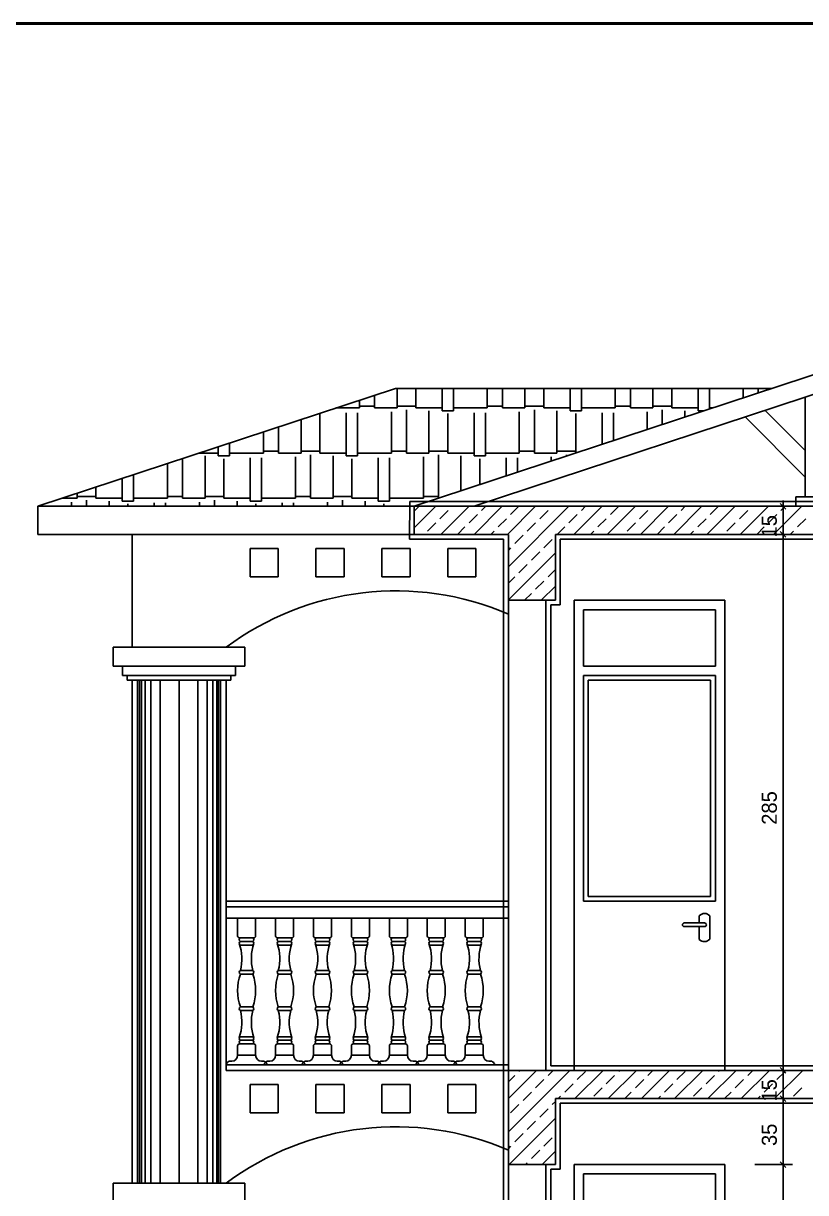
# Model space of a CAD drawing. Extents: x 182769.15 to 182771.38, y 101811.72 to 101812.21.
# Drawn here: x 182770.2989 to 182770.3821, y 101812.0893 to 101812.2136 of the extents above; entities that cross this region are included whole.
import ezdxf

# ---------------------------------------------------------------- set-up
doc = ezdxf.new("R2010")
doc.units = 0
doc.header["$MEASUREMENT"] = 0
doc.linetypes.add('DUZ', pattern=[500, 500])
doc.layers.get('0').update_dxf_attribs({"color": 1, "linetype": 'DUZ'})
for name, color, linetype in [('BALKON', 4, 'Continuous'), ('DENIZLIK', 25, 'Continuous'), ('DUVAR', 7, 'Continuous'), ('ESYA', 1, 'Continuous'), ('KOLON', 3, 'Continuous'), ('MERTEK', 35, 'Continuous'), ('OLCU', 3, 'Continuous'), ('SIVA', 1, 'Continuous'), ('TARAMA', 15, 'Continuous'), ('tefriş', 21, 'Continuous')]:
    doc.layers.add(name, color=color, linetype=linetype)
doc.layers.add('Standard', color=7, linetype='Continuous', lineweight=25)
doc.styles.add('İÇ ÖLÇÜ', font='stylu.ttf', dxfattribs={"height": 8})

msp = doc.modelspace()

# ---------------------------------------------------------------- linework, layer by layer
at = {"color": 0, "linetype": 'ByBlock'}
for p, q in [((182770.3793814156, 101812.1625767551), (182770.3799814155, 101812.1619767551)), ((182770.3799814155, 101812.1589767551), (182770.3793814156, 101812.1595767551)), ((182770.3799814155, 101812.1589767551), (182770.3793814156, 101812.1595767551)), ((182770.3793814156, 101812.1025767551), (182770.3799814155, 101812.1019767551)), ((182770.3793814156, 101812.1025767551), (182770.3799814155, 101812.1019767551)), ((182770.3799814155, 101812.0989767551), (182770.3793814156, 101812.0995767551)), ((182770.3799814155, 101812.0989767551), (182770.3793814156, 101812.0995767551)), ((182770.3793814156, 101812.0925530835), (182770.3799814155, 101812.0919530835)), ((182770.3799814155, 101812.0919530835), (182770.3793814156, 101812.0925530835))]:
    msp.add_line(p, q, dxfattribs=at)
at = {"layer": 'BALKON'}
for p, q in [((182770.3204782387, 101812.1202767551), (182770.3504782387, 101812.1202767551)), ((182770.3204782387, 101812.1196767551), (182770.3504782387, 101812.1196767551)), ((182770.3204782387, 101812.1184767551), (182770.3504782387, 101812.1184767551)), ((182770.3217007189, 101812.1184767551), (182770.3217007189, 101812.1165729722)), ((182770.3236159189, 101812.1165729722), (182770.3236159189, 101812.1184767551)), ((182770.3257327189, 101812.1184767551), (182770.3257327189, 101812.1165729722)), ((182770.3276479189, 101812.1165729722), (182770.3276479189, 101812.1184767551)), ((182770.3297647189, 101812.1184767551), (182770.3297647189, 101812.1165729722)), ((182770.3316799189, 101812.1165729722), (182770.3316799189, 101812.1184767551)), ((182770.3337967189, 101812.1184767551), (182770.3337967189, 101812.1165729722)), ((182770.3357119189, 101812.1165729722), (182770.3357119189, 101812.1184767551)), ((182770.3378287189, 101812.1184767551), (182770.3378287189, 101812.1165729722)), ((182770.3397439189, 101812.1165729722), (182770.3397439189, 101812.1184767551)), ((182770.3418607189, 101812.1184767551), (182770.3418607189, 101812.1165729722)), ((182770.3437759189, 101812.1165729722), (182770.3437759189, 101812.1184767551)), ((182770.3458927189, 101812.1184767551), (182770.3458927189, 101812.1165729722)), ((182770.3478079189, 101812.1165729722), (182770.3478079189, 101812.1184767551)), ((182770.3234160989, 101812.1163731322), (182770.3219005589, 101812.1163731322)), ((182770.3233229789, 101812.1159897922), (182770.3219936789, 101812.1159897922)), ((182770.3233229789, 101812.1156067522), (182770.3219936789, 101812.1156067522)), ((182770.3274480989, 101812.1163731322), (182770.3259325589, 101812.1163731322)), ((182770.3273549789, 101812.1159897922), (182770.3260256789, 101812.1159897922)), ((182770.3273549789, 101812.1156067522), (182770.3260256789, 101812.1156067522)), ((182770.3314800989, 101812.1163731322), (182770.3299645589, 101812.1163731322)), ((182770.3313869789, 101812.1159897922), (182770.3300576789, 101812.1159897922)), ((182770.3313869789, 101812.1156067522), (182770.3300576789, 101812.1156067522)), ((182770.3355120989, 101812.1163731322), (182770.3339965589, 101812.1163731322)), ((182770.3354189789, 101812.1159897922), (182770.3340896789, 101812.1159897922)), ((182770.3354189789, 101812.1156067522), (182770.3340896789, 101812.1156067522)), ((182770.3395440989, 101812.1163731322), (182770.3380285589, 101812.1163731322)), ((182770.3394509789, 101812.1159897922), (182770.3381216789, 101812.1159897922)), ((182770.3394509789, 101812.1156067522), (182770.3381216789, 101812.1156067522)), ((182770.3435760989, 101812.1163731322), (182770.3420605589, 101812.1163731322)), ((182770.3434829789, 101812.1159897922), (182770.3421536789, 101812.1159897922)), ((182770.3434829789, 101812.1156067522), (182770.3421536789, 101812.1156067522)), ((182770.3476080989, 101812.1163731322), (182770.3460925589, 101812.1163731322)), ((182770.3475149789, 101812.1159897922), (182770.3461856789, 101812.1159897922)), ((182770.3475149789, 101812.1156067522), (182770.3461856789, 101812.1156067522)), ((182770.3233229789, 101812.1129064322), (182770.3219936789, 101812.1129064322)), ((182770.3233229789, 101812.1125233922), (182770.3219936789, 101812.1125233922)), ((182770.3273549789, 101812.1129064322), (182770.3260256789, 101812.1129064322)), ((182770.3273549789, 101812.1125233922), (182770.3260256789, 101812.1125233922)), ((182770.3313869789, 101812.1129064322), (182770.3300576789, 101812.1129064322)), ((182770.3313869789, 101812.1125233922), (182770.3300576789, 101812.1125233922)), ((182770.3354189789, 101812.1129064322), (182770.3340896789, 101812.1129064322)), ((182770.3354189789, 101812.1125233922), (182770.3340896789, 101812.1125233922)), ((182770.3394509789, 101812.1129064322), (182770.3381216789, 101812.1129064322)), ((182770.3394509789, 101812.1125233922), (182770.3381216789, 101812.1125233922)), ((182770.3434829789, 101812.1129064322), (182770.3421536789, 101812.1129064322)), ((182770.3434829789, 101812.1125233922), (182770.3421536789, 101812.1125233922)), ((182770.3475149789, 101812.1129064322), (182770.3461856789, 101812.1129064322)), ((182770.3475149789, 101812.1125233922), (182770.3461856789, 101812.1125233922)), ((182770.3233229789, 101812.1090213922), (182770.3219936789, 101812.1090213922)), ((182770.3233229789, 101812.1086383522), (182770.3219936789, 101812.1086383522)), ((182770.3273549789, 101812.1090213922), (182770.3260256789, 101812.1090213922)), ((182770.3273549789, 101812.1086383522), (182770.3260256789, 101812.1086383522)), ((182770.3313869789, 101812.1090213922), (182770.3300576789, 101812.1090213922)), ((182770.3313869789, 101812.1086383522), (182770.3300576789, 101812.1086383522)), ((182770.3354189789, 101812.1090213922), (182770.3340896789, 101812.1090213922)), ((182770.3354189789, 101812.1086383522), (182770.3340896789, 101812.1086383522)), ((182770.3394509789, 101812.1090213922), (182770.3381216789, 101812.1090213922)), ((182770.3394509789, 101812.1086383522), (182770.3381216789, 101812.1086383522)), ((182770.3434829789, 101812.1090213922), (182770.3421536789, 101812.1090213922)), ((182770.3434829789, 101812.1086383522), (182770.3421536789, 101812.1086383522)), ((182770.3475149789, 101812.1090213922), (182770.3461856789, 101812.1090213922)), ((182770.3475149789, 101812.1086383522), (182770.3461856789, 101812.1086383522)), ((182770.3233229789, 101812.1058619522), (182770.3219936789, 101812.1058619522)), ((182770.3273549789, 101812.1058619522), (182770.3260256789, 101812.1058619522)), ((182770.3313869789, 101812.1058619522), (182770.3300576789, 101812.1058619522)), ((182770.3354189789, 101812.1058619522), (182770.3340896789, 101812.1058619522)), ((182770.3394509789, 101812.1058619522), (182770.3381216789, 101812.1058619522)), ((182770.3434829789, 101812.1058619522), (182770.3421536789, 101812.1058619522)), ((182770.3475149789, 101812.1058619522), (182770.3461856789, 101812.1058619522)), ((182770.3217007189, 101812.1038784122), (182770.3217007189, 101812.1048957322)), ((182770.3234160989, 101812.1050955722), (182770.3219005589, 101812.1050955722)), ((182770.3233229789, 101812.1054789122), (182770.3219936789, 101812.1054789122)), ((182770.3236159189, 101812.1048957322), (182770.3236159189, 101812.1038784122)), ((182770.3257327189, 101812.1038784122), (182770.3257327189, 101812.1048957322)), ((182770.3274480989, 101812.1050955722), (182770.3259325589, 101812.1050955722)), ((182770.3273549789, 101812.1054789122), (182770.3260256789, 101812.1054789122)), ((182770.3276479189, 101812.1048957322), (182770.3276479189, 101812.1038784122)), ((182770.3297647189, 101812.1038784122), (182770.3297647189, 101812.1048957322)), ((182770.3314800989, 101812.1050955722), (182770.3299645589, 101812.1050955722)), ((182770.3313869789, 101812.1054789122), (182770.3300576789, 101812.1054789122)), ((182770.3316799189, 101812.1048957322), (182770.3316799189, 101812.1038784122)), ((182770.3337967189, 101812.1038784122), (182770.3337967189, 101812.1048957322)), ((182770.3355120989, 101812.1050955722), (182770.3339965589, 101812.1050955722)), ((182770.3354189789, 101812.1054789122), (182770.3340896789, 101812.1054789122)), ((182770.3357119189, 101812.1048957322), (182770.3357119189, 101812.1038784122)), ((182770.3378287189, 101812.1038784122), (182770.3378287189, 101812.1048957322)), ((182770.3395440989, 101812.1050955722), (182770.3380285589, 101812.1050955722)), ((182770.3394509789, 101812.1054789122), (182770.3381216789, 101812.1054789122)), ((182770.3397439189, 101812.1048957322), (182770.3397439189, 101812.1038784122)), ((182770.3418607189, 101812.1038784122), (182770.3418607189, 101812.1048957322)), ((182770.3435760989, 101812.1050955722), (182770.3420605589, 101812.1050955722)), ((182770.3434829789, 101812.1054789122), (182770.3421536789, 101812.1054789122)), ((182770.3437759189, 101812.1048957322), (182770.3437759189, 101812.1038784122)), ((182770.3458927189, 101812.1038784122), (182770.3458927189, 101812.1048957322)), ((182770.3476080989, 101812.1050955722), (182770.3460925589, 101812.1050955722)), ((182770.3475149789, 101812.1054789122), (182770.3461856789, 101812.1054789122)), ((182770.3478079189, 101812.1048957322), (182770.3478079189, 101812.1038784122)), ((182770.3236159189, 101812.1038784122), (182770.3217007189, 101812.1038784122)), ((182770.3276479189, 101812.1038784122), (182770.3257327189, 101812.1038784122)), ((182770.3316799189, 101812.1038784122), (182770.3297647189, 101812.1038784122)), ((182770.3357119189, 101812.1038784122), (182770.3337967189, 101812.1038784122)), ((182770.3397439189, 101812.1038784122), (182770.3378287189, 101812.1038784122)), ((182770.3437759189, 101812.1038784122), (182770.3418607189, 101812.1038784122)), ((182770.3478079189, 101812.1038784122), (182770.3458927189, 101812.1038784122)), ((182770.3204782387, 101812.1028767551), (182770.3504782387, 101812.1028767551))]:
    msp.add_line(p, q, dxfattribs=at)
for centre, radius, start, end in [((182770.3219005589, 101812.1165729722), 0.00019982, 180, 270), ((182770.3221046389, 101812.1161816122), 0.00022134, 120.0894435224688, 239.9105564775312), ((182770.3221046389, 101812.1157982722), 0.00022134, 120.0894435224688, 239.9105564775312), ((182770.3171663789, 101812.1141594922), 0.00498728, 345.448350222127, 18.95177777920801), ((182770.3281502789, 101812.1141594922), 0.00498728, 161.048222220792, 194.551649777873), ((182770.3232119989, 101812.1161816122), 0.00022134, 300.0894435224688, 59.91055647753119), ((182770.3232119989, 101812.1157982722), 0.00022134, 300.0894435224688, 59.91055647753119), ((182770.3234160989, 101812.1165729722), 0.00019982, 270, 0), ((182770.3259325589, 101812.1165729722), 0.00019982, 180, 270), ((182770.3261366389, 101812.1161816122), 0.00022134, 120.0894435224688, 239.9105564775312), ((182770.3261366389, 101812.1157982722), 0.00022134, 120.0894435224688, 239.9105564775312), ((182770.3211983789, 101812.1141594922), 0.00498728, 345.448350222127, 18.95177777920801), ((182770.3321822789, 101812.1141594922), 0.00498728, 161.048222220792, 194.551649777873), ((182770.3272439989, 101812.1161816122), 0.00022134, 300.0894435224688, 59.91055647753119), ((182770.3272439989, 101812.1157982722), 0.00022134, 300.0894435224688, 59.91055647753119), ((182770.3274480989, 101812.1165729722), 0.00019982, 270, 0), ((182770.3299645589, 101812.1165729722), 0.00019982, 180, 270), ((182770.3301686389, 101812.1161816122), 0.00022134, 120.0894435224688, 239.9105564775312), ((182770.3301686389, 101812.1157982722), 0.00022134, 120.0894435224688, 239.9105564775312), ((182770.3252303789, 101812.1141594922), 0.00498728, 345.448350222127, 18.95177777920801), ((182770.3362142789, 101812.1141594922), 0.00498728, 161.048222220792, 194.551649777873), ((182770.3312759989, 101812.1161816122), 0.00022134, 300.0894435224688, 59.91055647753119), ((182770.3312759989, 101812.1157982722), 0.00022134, 300.0894435224688, 59.91055647753119), ((182770.3314800989, 101812.1165729722), 0.00019982, 270, 0), ((182770.3339965589, 101812.1165729722), 0.00019982, 180, 270), ((182770.3342006389, 101812.1161816122), 0.00022134, 120.0894435224688, 239.9105564775312), ((182770.3342006389, 101812.1157982722), 0.00022134, 120.0894435224688, 239.9105564775312), ((182770.3292623789, 101812.1141594922), 0.00498728, 345.448350222127, 18.95177777920801), ((182770.3402462789, 101812.1141594922), 0.00498728, 161.048222220792, 194.551649777873), ((182770.3353079989, 101812.1161816122), 0.00022134, 300.0894435224688, 59.91055647753119), ((182770.3353079989, 101812.1157982722), 0.00022134, 300.0894435224688, 59.91055647753119), ((182770.3355120989, 101812.1165729722), 0.00019982, 270, 0), ((182770.3380285589, 101812.1165729722), 0.00019982, 180, 270), ((182770.3382326389, 101812.1161816122), 0.00022134, 120.0894435224688, 239.9105564775312), ((182770.3382326389, 101812.1157982722), 0.00022134, 120.0894435224688, 239.9105564775312), ((182770.3332943789, 101812.1141594922), 0.00498728, 345.448350222127, 18.95177777920801), ((182770.3442782789, 101812.1141594922), 0.00498728, 161.048222220792, 194.551649777873), ((182770.3393399989, 101812.1161816122), 0.00022134, 300.0894435224688, 59.91055647753119), ((182770.3393399989, 101812.1157982722), 0.00022134, 300.0894435224688, 59.91055647753119), ((182770.3395440989, 101812.1165729722), 0.00019982, 270, 0), ((182770.3420605589, 101812.1165729722), 0.00019982, 180, 270), ((182770.3422646389, 101812.1161816122), 0.00022134, 120.0894435224688, 239.9105564775312), ((182770.3422646389, 101812.1157982722), 0.00022134, 120.0894435224688, 239.9105564775312), ((182770.3373263789, 101812.1141594922), 0.00498728, 345.448350222127, 18.95177777920801), ((182770.3483102789, 101812.1141594922), 0.00498728, 161.048222220792, 194.551649777873), ((182770.3433719989, 101812.1161816122), 0.00022134, 300.0894435224688, 59.91055647753119), ((182770.3433719989, 101812.1157982722), 0.00022134, 300.0894435224688, 59.91055647753119), ((182770.3435760989, 101812.1165729722), 0.00019982, 270, 0), ((182770.3460925589, 101812.1165729722), 0.00019982, 180, 270), ((182770.3462966389, 101812.1161816122), 0.00022134, 120.0894435224688, 239.9105564775312), ((182770.3462966389, 101812.1157982722), 0.00022134, 120.0894435224688, 239.9105564775312), ((182770.3413583789, 101812.1141594922), 0.00498728, 345.448350222127, 18.95177777920801), ((182770.3523422789, 101812.1141594922), 0.00498728, 161.048222220792, 194.551649777873), ((182770.3474039989, 101812.1161816122), 0.00022134, 300.0894435224688, 59.91055647753119), ((182770.3474039989, 101812.1157982722), 0.00022134, 300.0894435224688, 59.91055647753119), ((182770.3476080989, 101812.1165729722), 0.00019982, 270, 0), ((182770.3270940589, 101812.1107723922), 0.005392600000000001, 161.0523565603966, 198.9476434396034), ((182770.3221046389, 101812.1127149122), 0.00022134, 120.0894435224688, 239.9105564775312), ((182770.3232119989, 101812.1127149122), 0.00022134, 300.0894435224688, 59.91055647753119), ((182770.3182225789, 101812.1107723922), 0.005392600000000001, 341.0523565603967, 18.94764343960335), ((182770.3311260589, 101812.1107723922), 0.005392600000000001, 161.0523565603966, 198.9476434396034), ((182770.3261366389, 101812.1127149122), 0.00022134, 120.0894435224688, 239.9105564775312), ((182770.3272439989, 101812.1127149122), 0.00022134, 300.0894435224688, 59.91055647753119), ((182770.3222545789, 101812.1107723922), 0.005392600000000001, 341.0523565603967, 18.94764343960335), ((182770.3351580589, 101812.1107723922), 0.005392600000000001, 161.0523565603966, 198.9476434396034), ((182770.3301686389, 101812.1127149122), 0.00022134, 120.0894435224688, 239.9105564775312), ((182770.3312759989, 101812.1127149122), 0.00022134, 300.0894435224688, 59.91055647753119), ((182770.3262865789, 101812.1107723922), 0.005392600000000001, 341.0523565603967, 18.94764343960335), ((182770.3391900589, 101812.1107723922), 0.005392600000000001, 161.0523565603966, 198.9476434396034), ((182770.3342006389, 101812.1127149122), 0.00022134, 120.0894435224688, 239.9105564775312), ((182770.3353079989, 101812.1127149122), 0.00022134, 300.0894435224688, 59.91055647753119), ((182770.3303185789, 101812.1107723922), 0.005392600000000001, 341.0523565603967, 18.94764343960335), ((182770.3432220589, 101812.1107723922), 0.005392600000000001, 161.0523565603966, 198.9476434396034), ((182770.3382326389, 101812.1127149122), 0.00022134, 120.0894435224688, 239.9105564775312), ((182770.3393399989, 101812.1127149122), 0.00022134, 300.0894435224688, 59.91055647753119), ((182770.3343505789, 101812.1107723922), 0.005392600000000001, 341.0523565603967, 18.94764343960335), ((182770.3472540589, 101812.1107723922), 0.005392600000000001, 161.0523565603966, 198.9476434396034), ((182770.3422646389, 101812.1127149122), 0.00022134, 120.0894435224688, 239.9105564775312), ((182770.3433719989, 101812.1127149122), 0.00022134, 300.0894435224688, 59.91055647753119), ((182770.3383825789, 101812.1107723922), 0.005392600000000001, 341.0523565603967, 18.94764343960335), ((182770.3512860589, 101812.1107723922), 0.005392600000000001, 161.0523565603966, 198.9476434396034), ((182770.3462966389, 101812.1127149122), 0.00022134, 120.0894435224688, 239.9105564775312), ((182770.3474039989, 101812.1127149122), 0.00022134, 300.0894435224688, 59.91055647753119), ((182770.3424145789, 101812.1107723922), 0.005392600000000001, 341.0523565603967, 18.94764343960335), ((182770.3221046389, 101812.1088298722), 0.00022134, 120.0894435224688, 239.9105564775312), ((182770.3171663789, 101812.1073852922), 0.00498728, 341.048222220792, 14.55164977787298), ((182770.3281502789, 101812.1073852922), 0.00498728, 165.448350222127, 198.951777779208), ((182770.3232119989, 101812.1088298722), 0.00022134, 300.0894435224688, 59.91055647753119), ((182770.3261366389, 101812.1088298722), 0.00022134, 120.0894435224688, 239.9105564775312), ((182770.3211983789, 101812.1073852922), 0.00498728, 341.048222220792, 14.55164977787298), ((182770.3321822789, 101812.1073852922), 0.00498728, 165.448350222127, 198.951777779208), ((182770.3272439989, 101812.1088298722), 0.00022134, 300.0894435224688, 59.91055647753119), ((182770.3301686389, 101812.1088298722), 0.00022134, 120.0894435224688, 239.9105564775312), ((182770.3252303789, 101812.1073852922), 0.00498728, 341.048222220792, 14.55164977787298), ((182770.3362142789, 101812.1073852922), 0.00498728, 165.448350222127, 198.951777779208), ((182770.3312759989, 101812.1088298722), 0.00022134, 300.0894435224688, 59.91055647753119), ((182770.3342006389, 101812.1088298722), 0.00022134, 120.0894435224688, 239.9105564775312), ((182770.3292623789, 101812.1073852922), 0.00498728, 341.048222220792, 14.55164977787298), ((182770.3402462789, 101812.1073852922), 0.00498728, 165.448350222127, 198.951777779208), ((182770.3353079989, 101812.1088298722), 0.00022134, 300.0894435224688, 59.91055647753119), ((182770.3382326389, 101812.1088298722), 0.00022134, 120.0894435224688, 239.9105564775312), ((182770.3332943789, 101812.1073852922), 0.00498728, 341.048222220792, 14.55164977787298), ((182770.3442782789, 101812.1073852922), 0.00498728, 165.448350222127, 198.951777779208), ((182770.3393399989, 101812.1088298722), 0.00022134, 300.0894435224688, 59.91055647753119), ((182770.3422646389, 101812.1088298722), 0.00022134, 120.0894435224688, 239.9105564775312), ((182770.3373263789, 101812.1073852922), 0.00498728, 341.048222220792, 14.55164977787298), ((182770.3483102789, 101812.1073852922), 0.00498728, 165.448350222127, 198.951777779208), ((182770.3433719989, 101812.1088298722), 0.00022134, 300.0894435224688, 59.91055647753119), ((182770.3462966389, 101812.1088298722), 0.00022134, 120.0894435224688, 239.9105564775312), ((182770.3413583789, 101812.1073852922), 0.00498728, 341.048222220792, 14.55164977787298), ((182770.3523422789, 101812.1073852922), 0.00498728, 165.448350222127, 198.951777779208), ((182770.3474039989, 101812.1088298722), 0.00022134, 300.0894435224688, 59.91055647753119), ((182770.3221046389, 101812.1056704322), 0.00022134, 120.0894435224688, 239.9105564775312), ((182770.3232119989, 101812.1056704322), 0.00022134, 300.0894435224688, 59.91055647753119), ((182770.3261366389, 101812.1056704322), 0.00022134, 120.0894435224688, 239.9105564775312), ((182770.3272439989, 101812.1056704322), 0.00022134, 300.0894435224688, 59.91055647753119), ((182770.3301686389, 101812.1056704322), 0.00022134, 120.0894435224688, 239.9105564775312), ((182770.3312759989, 101812.1056704322), 0.00022134, 300.0894435224688, 59.91055647753119), ((182770.3342006389, 101812.1056704322), 0.00022134, 120.0894435224688, 239.9105564775312), ((182770.3353079989, 101812.1056704322), 0.00022134, 300.0894435224688, 59.91055647753119), ((182770.3382326389, 101812.1056704322), 0.00022134, 120.0894435224688, 239.9105564775312), ((182770.3393399989, 101812.1056704322), 0.00022134, 300.0894435224688, 59.91055647753119), ((182770.3422646389, 101812.1056704322), 0.00022134, 120.0894435224688, 239.9105564775312), ((182770.3433719989, 101812.1056704322), 0.00022134, 300.0894435224688, 59.91055647753119), ((182770.3462966389, 101812.1056704322), 0.00022134, 120.0894435224688, 239.9105564775312), ((182770.3474039989, 101812.1056704322), 0.00022134, 300.0894435224688, 59.91055647753119), ((182770.3219005589, 101812.1048957322), 0.00019982, 90, 180), ((182770.3221046389, 101812.1052870922), 0.00022134, 120.0894435224688, 239.9105564775312), ((182770.3232119989, 101812.1052870922), 0.00022134, 300.0894435224688, 59.91055647753119), ((182770.3234160989, 101812.1048957322), 0.00019982, 0, 90), ((182770.3259325589, 101812.1048957322), 0.00019982, 90, 180), ((182770.3261366389, 101812.1052870922), 0.00022134, 120.0894435224688, 239.9105564775312), ((182770.3272439989, 101812.1052870922), 0.00022134, 300.0894435224688, 59.91055647753119), ((182770.3274480989, 101812.1048957322), 0.00019982, 0, 90), ((182770.3299645589, 101812.1048957322), 0.00019982, 90, 180), ((182770.3301686389, 101812.1052870922), 0.00022134, 120.0894435224688, 239.9105564775312), ((182770.3312759989, 101812.1052870922), 0.00022134, 300.0894435224688, 59.91055647753119), ((182770.3314800989, 101812.1048957322), 0.00019982, 0, 90), ((182770.3339965589, 101812.1048957322), 0.00019982, 90, 180), ((182770.3342006389, 101812.1052870922), 0.00022134, 120.0894435224688, 239.9105564775312), ((182770.3353079989, 101812.1052870922), 0.00022134, 300.0894435224688, 59.91055647753119), ((182770.3355120989, 101812.1048957322), 0.00019982, 0, 90), ((182770.3380285589, 101812.1048957322), 0.00019982, 90, 180), ((182770.3382326389, 101812.1052870922), 0.00022134, 120.0894435224688, 239.9105564775312), ((182770.3393399989, 101812.1052870922), 0.00022134, 300.0894435224688, 59.91055647753119), ((182770.3395440989, 101812.1048957322), 0.00019982, 0, 90), ((182770.3420605589, 101812.1048957322), 0.00019982, 90, 180), ((182770.3422646389, 101812.1052870922), 0.00022134, 120.0894435224688, 239.9105564775312), ((182770.3433719989, 101812.1052870922), 0.00022134, 300.0894435224688, 59.91055647753119), ((182770.3435760989, 101812.1048957322), 0.00019982, 0, 90), ((182770.3460925589, 101812.1048957322), 0.00019982, 90, 180), ((182770.3462966389, 101812.1052870922), 0.00022134, 120.0894435224688, 239.9105564775312), ((182770.3474039989, 101812.1052870922), 0.00022134, 300.0894435224688, 59.91055647753119), ((182770.3476080989, 101812.1048957322), 0.00019982, 0, 90), ((182770.3209493189, 101812.1027851722), 0.0004799, 72.59156530092721, 168.9983435945614), ((182770.3210322389, 101812.1039095522), 0.0006692200000000001, 275.2009263121545, 357.3328241693487), ((182770.3242844189, 101812.1039095522), 0.0006692200000000001, 182.6671758306513, 264.7990736878455), ((182770.3243673189, 101812.1027851722), 0.0004799, 11.00165640543857, 107.4084346990728), ((182770.3249813189, 101812.1027851722), 0.0004799, 72.59156530092721, 168.9983435945614), ((182770.3249813189, 101812.1027851722), 0.0004799, 72.59156530092721, 168.9983435945614), ((182770.3250642389, 101812.1039095522), 0.0006692200000000001, 275.2009263121545, 357.3328241693487), ((182770.3283164189, 101812.1039095522), 0.0006692200000000001, 182.6671758306513, 264.7990736878455), ((182770.3283993189, 101812.1027851722), 0.0004799, 11.00165640543857, 107.4084346990728), ((182770.3290133189, 101812.1027851722), 0.0004799, 72.59156530092721, 168.9983435945614), ((182770.3290133189, 101812.1027851722), 0.0004799, 72.59156530092721, 168.9983435945614), ((182770.3290962389, 101812.1039095522), 0.0006692200000000001, 275.2009263121545, 357.3328241693487), ((182770.3323484189, 101812.1039095522), 0.0006692200000000001, 182.6671758306513, 264.7990736878455), ((182770.3324313189, 101812.1027851722), 0.0004799, 11.00165640543857, 107.4084346990728), ((182770.3330453189, 101812.1027851722), 0.0004799, 72.59156530092721, 168.9983435945614), ((182770.3330453189, 101812.1027851722), 0.0004799, 72.59156530092721, 168.9983435945614), ((182770.3331282389, 101812.1039095522), 0.0006692200000000001, 275.2009263121545, 357.3328241693487), ((182770.3363804189, 101812.1039095522), 0.0006692200000000001, 182.6671758306513, 264.7990736878455), ((182770.3364633189, 101812.1027851722), 0.0004799, 11.00165640543857, 107.4084346990728), ((182770.3370773189, 101812.1027851722), 0.0004799, 72.59156530092721, 168.9983435945614), ((182770.3370773189, 101812.1027851722), 0.0004799, 72.59156530092721, 168.9983435945614), ((182770.3371602389, 101812.1039095522), 0.0006692200000000001, 275.2009263121545, 357.3328241693487), ((182770.3404124189, 101812.1039095522), 0.0006692200000000001, 182.6671758306513, 264.7990736878455), ((182770.3404953189, 101812.1027851722), 0.0004799, 11.00165640543857, 107.4084346990728), ((182770.3411093189, 101812.1027851722), 0.0004799, 72.59156530092721, 168.9983435945614), ((182770.3411093189, 101812.1027851722), 0.0004799, 72.59156530092721, 168.9983435945614), ((182770.3411922389, 101812.1039095522), 0.0006692200000000001, 275.2009263121545, 357.3328241693487), ((182770.3444444189, 101812.1039095522), 0.0006692200000000001, 182.6671758306513, 264.7990736878455), ((182770.3445273189, 101812.1027851722), 0.0004799, 11.00165640543857, 107.4084346990728), ((182770.3451413189, 101812.1027851722), 0.0004799, 72.59156530092721, 168.9983435945614), ((182770.3451413189, 101812.1027851722), 0.0004799, 72.59156530092721, 168.9983435945614), ((182770.3452242389, 101812.1039095522), 0.0006692200000000001, 275.2009263121545, 357.3328241693487), ((182770.3484764189, 101812.1039095522), 0.0006692200000000001, 182.6671758306513, 264.7990736878455), ((182770.3485593189, 101812.1027851722), 0.0004799, 11.00165640543857, 107.4084346990728)]:
    msp.add_arc(centre, radius, start, end, dxfattribs=at)
at = {"layer": 'DENIZLIK'}
for p, q in [((182770.3820417428, 101812.1632767551), (182770.3820417428, 101812.173886625)), ((182770.3820417428, 101812.1653734127), (182770.3756408313, 101812.1717743242)), ((182770.3820417428, 101812.1682018398), (182770.3777674682, 101812.1724761144)), ((182770.3850417428, 101812.1632767551), (182770.3810417428, 101812.1632767551)), ((182770.3810417428, 101812.1632767551), (182770.3810417428, 101812.1622767551)), ((182770.3810417428, 101812.1622767551), (182770.3850417428, 101812.1622767551))]:
    msp.add_line(p, q, dxfattribs=at)
at = {"layer": 'DUVAR', "color": 5}
for p, q in [((182770.3384782387, 101812.1748167551), (182770.3004782387, 101812.1622767551)), ((182770.3362438897, 101812.1727271248), (182770.3362438897, 101812.1740794199)), ((182770.3384782387, 101812.1748167551), (182770.3784782387, 101812.1748167551)), ((182770.3386438897, 101812.1727271248), (182770.3386438897, 101812.1748167551)), ((182770.3406438897, 101812.1727271248), (182770.3406438897, 101812.1748167551)), ((182770.3434438898, 101812.1724271248), (182770.3434438898, 101812.1748167551)), ((182770.3446438898, 101812.1724271248), (182770.3446438898, 101812.1748167551)), ((182770.3482438897, 101812.1727271248), (182770.3482438897, 101812.1748167551)), ((182770.3498438897, 101812.1727271248), (182770.3498438897, 101812.1748167551)), ((182770.3522438897, 101812.1727271248), (182770.3522438897, 101812.1748167551)), ((182770.3542438897, 101812.1727271248), (182770.3542438897, 101812.1748167551)), ((182770.3570438897, 101812.1724271248), (182770.3570438897, 101812.1748167551)), ((182770.3582438897, 101812.1724271248), (182770.3582438897, 101812.1748167551)), ((182770.3618438898, 101812.1727271248), (182770.3618438898, 101812.1748167551)), ((182770.3634438897, 101812.1727271248), (182770.3634438897, 101812.1748167551)), ((182770.3658438897, 101812.1727271248), (182770.3658438897, 101812.1748167551)), ((182770.3678438897, 101812.1727271248), (182770.3678438897, 101812.1748167551)), ((182770.3706438897, 101812.1724271248), (182770.3706438897, 101812.1748167551)), ((182770.3718438897, 101812.1726274199), (182770.3718438897, 101812.1748167551)), ((182770.3754438897, 101812.1738154199), (182770.3754438897, 101812.1748167551)), ((182770.3770438897, 101812.1743434199), (182770.3770438897, 101812.1748167551)), ((182770.3346438897, 101812.1727271248), (182770.3346438897, 101812.1735514199)), ((182770.3346438897, 101812.1729271248), (182770.3362438897, 101812.1729271248)), ((182770.3386438897, 101812.1729271248), (182770.3406438897, 101812.1729271248)), ((182770.3482438897, 101812.1729271248), (182770.3498438897, 101812.1729271248)), ((182770.3522438897, 101812.1729271248), (182770.3542438897, 101812.1729271248)), ((182770.3618438898, 101812.1729271248), (182770.3634438897, 101812.1729271248)), ((182770.3658438897, 101812.1729271248), (182770.3678438897, 101812.1729271248)), ((182770.3304438897, 101812.1679271248), (182770.3304438897, 101812.1721271248)), ((182770.3321460258, 101812.1727271248), (182770.3346438897, 101812.1727271248)), ((182770.3332438897, 101812.1676271248), (182770.3332438897, 101812.1722271248)), ((182770.3344438897, 101812.1676271248), (182770.3344438897, 101812.1722271248)), ((182770.3362438897, 101812.1727271248), (182770.3386438897, 101812.1727271248)), ((182770.3380438897, 101812.1679271248), (182770.3380438897, 101812.1723271248)), ((182770.3396438897, 101812.1679271248), (182770.3396438897, 101812.1725271248)), ((182770.3406438897, 101812.1727271248), (182770.3434438898, 101812.1727271248)), ((182770.3420438897, 101812.1679271248), (182770.3420438897, 101812.1724271248)), ((182770.3434438898, 101812.1724271248), (182770.3446438898, 101812.1724271248)), ((182770.3440438898, 101812.1679271248), (182770.3440438898, 101812.1721271248)), ((182770.3446438898, 101812.1727271248), (182770.3482438897, 101812.1727271248)), ((182770.3468438897, 101812.1676271248), (182770.3468438897, 101812.1722271248)), ((182770.3480438897, 101812.1676271248), (182770.3480438897, 101812.1722271248)), ((182770.3498438897, 101812.1727271248), (182770.3522438897, 101812.1727271248)), ((182770.3516438897, 101812.1679271248), (182770.3516438897, 101812.1723271248)), ((182770.3532438898, 101812.1679271248), (182770.3532438898, 101812.1725271248)), ((182770.3542438897, 101812.1727271248), (182770.3570438897, 101812.1727271248)), ((182770.3556438898, 101812.1679271248), (182770.3556438898, 101812.1724271248)), ((182770.3570438897, 101812.1724271248), (182770.3582438897, 101812.1724271248)), ((182770.3576438897, 101812.1679414199), (182770.3576438897, 101812.1721271248)), ((182770.3582438897, 101812.1727271248), (182770.3618438898, 101812.1727271248)), ((182770.3604438897, 101812.1688654199), (182770.3604438897, 101812.1722271248)), ((182770.3616438897, 101812.1692614199), (182770.3616438897, 101812.1722271248)), ((182770.3634438897, 101812.1727271248), (182770.3658438897, 101812.1727271248)), ((182770.3652438897, 101812.1704494199), (182770.3652438897, 101812.1723271248)), ((182770.3668438897, 101812.1709774199), (182770.3668438897, 101812.1725271248)), ((182770.3678438897, 101812.1727271248), (182770.3706438897, 101812.1727271248)), ((182770.3692438898, 101812.1717694199), (182770.3692438898, 101812.1724271248)), ((182770.3706438897, 101812.1724271248), (182770.3712369349, 101812.1724271248)), ((182770.3718438897, 101812.1727271248), (182770.3721460258, 101812.1727271248)), ((182770.3260438897, 101812.1679271248), (182770.3260438897, 101812.1707134199)), ((182770.3284438897, 101812.1679271248), (182770.3284438897, 101812.1715054199)), ((182770.3244438898, 101812.1679271248), (182770.3244438898, 101812.1701854199)), ((182770.3176005712, 101812.1679271248), (182770.3196438897, 101812.1679271248)), ((182770.3196438897, 101812.1676271248), (182770.3196438897, 101812.1686014199)), ((182770.3208438898, 101812.1676271248), (182770.3208438898, 101812.1689974199)), ((182770.3208438898, 101812.1679271248), (182770.3244438898, 101812.1679271248)), ((182770.3244438898, 101812.1681271248), (182770.3260438897, 101812.1681271248)), ((182770.3260438897, 101812.1679271248), (182770.3284438897, 101812.1679271248)), ((182770.3284438897, 101812.1681271248), (182770.3304438897, 101812.1681271248)), ((182770.3304438897, 101812.1679271248), (182770.3332438897, 101812.1679271248)), ((182770.3344438897, 101812.1679271248), (182770.3380438897, 101812.1679271248)), ((182770.3380438897, 101812.1681271248), (182770.3396438897, 101812.1681271248)), ((182770.3396438897, 101812.1679271248), (182770.3420438897, 101812.1679271248)), ((182770.3420438897, 101812.1681271248), (182770.3440438898, 101812.1681271248)), ((182770.3440438898, 101812.1679271248), (182770.3468438897, 101812.1679271248)), ((182770.3480438897, 101812.1679271248), (182770.3516438897, 101812.1679271248)), ((182770.3516438897, 101812.1681271248), (182770.3532438898, 101812.1681271248)), ((182770.3532438898, 101812.1679271248), (182770.3556438898, 101812.1679271248)), ((182770.3556438898, 101812.1681271248), (182770.3576438897, 101812.1681271248)), ((182770.3142438897, 101812.1631271248), (182770.3142438897, 101812.1668194199)), ((182770.3158438898, 101812.1631271248), (182770.3158438898, 101812.1673474199)), ((182770.3182438897, 101812.1631271248), (182770.3182438897, 101812.1676271248)), ((182770.3196438897, 101812.1676271248), (182770.3208438898, 101812.1676271248)), ((182770.3202438898, 101812.1631271248), (182770.3202438898, 101812.1673271248)), ((182770.3230438897, 101812.1628271248), (182770.3230438897, 101812.1674271248)), ((182770.3242438897, 101812.1628271248), (182770.3242438897, 101812.1674271248)), ((182770.3278438897, 101812.1631271248), (182770.3278438897, 101812.1675271248)), ((182770.3294438898, 101812.1631271248), (182770.3294438898, 101812.1677271248)), ((182770.3318438898, 101812.1631271248), (182770.3318438898, 101812.1676271248)), ((182770.3332438897, 101812.1676271248), (182770.3344438897, 101812.1676271248)), ((182770.3338438897, 101812.1631271248), (182770.3338438897, 101812.1673271248)), ((182770.3366438898, 101812.1628271248), (182770.3366438898, 101812.1674271248)), ((182770.3378438897, 101812.1628271248), (182770.3378438897, 101812.1674271248)), ((182770.3414438897, 101812.1631271248), (182770.3414438897, 101812.1675271248)), ((182770.3430438897, 101812.1631271248), (182770.3430438897, 101812.1677271248)), ((182770.3454438897, 101812.1639154199), (182770.3454438897, 101812.1676271248)), ((182770.3468438897, 101812.1676271248), (182770.3480438897, 101812.1676271248)), ((182770.3474438897, 101812.1645754199), (182770.3474438897, 101812.1673271248)), ((182770.3502438898, 101812.1654994199), (182770.3502438898, 101812.1674271248)), ((182770.3514438898, 101812.1658954199), (182770.3514438898, 101812.1674271248)), ((182770.3550438898, 101812.1670834199), (182770.3550438898, 101812.1675271248)), ((182770.3566438897, 101812.1676114199), (182770.3566438897, 101812.1677271248)), ((182770.3106438897, 101812.1628271248), (182770.3106438897, 101812.1656314199)), ((182770.3066438898, 101812.1631271248), (182770.3066438898, 101812.1643114199)), ((182770.3094438897, 101812.1628271248), (182770.3094438897, 101812.1652354199)), ((182770.3030551167, 101812.1631271248), (182770.3046438897, 101812.1631271248)), ((182770.3046438897, 101812.1631271248), (182770.3046438897, 101812.1636514199)), ((182770.3046438897, 101812.1633271248), (182770.3066438898, 101812.1633271248)), ((182770.3056438897, 101812.1622767551), (182770.3056438897, 101812.1629271248)), ((182770.3066438898, 101812.1631271248), (182770.3094438897, 101812.1631271248)), ((182770.3106438897, 101812.1631271248), (182770.3142438897, 101812.1631271248)), ((182770.3142438897, 101812.1633271248), (182770.3158438898, 101812.1633271248)), ((182770.3158438898, 101812.1631271248), (182770.3182438897, 101812.1631271248)), ((182770.3182438897, 101812.1633271248), (182770.3202438898, 101812.1633271248)), ((182770.3192438897, 101812.1622767551), (182770.3192438897, 101812.1629271248)), ((182770.3202438898, 101812.1631271248), (182770.3230438897, 101812.1631271248)), ((182770.3242438897, 101812.1631271248), (182770.3278438897, 101812.1631271248)), ((182770.3278438897, 101812.1633271248), (182770.3294438898, 101812.1633271248)), ((182770.3294438898, 101812.1631271248), (182770.3318438898, 101812.1631271248)), ((182770.3318438898, 101812.1633271248), (182770.3338438897, 101812.1633271248)), ((182770.3328438897, 101812.1622767551), (182770.3328438897, 101812.1629271248)), ((182770.3338438897, 101812.1631271248), (182770.3366438898, 101812.1631271248)), ((182770.3378438897, 101812.1631271248), (182770.3414438897, 101812.1631271248)), ((182770.3414438897, 101812.1633271248), (182770.3430438897, 101812.1633271248)), ((182770.3430438897, 101812.1631271248), (182770.3430551167, 101812.1631271248)), ((182770.3004782387, 101812.1592767551), (182770.3004782387, 101812.1622767551)), ((182770.3004782387, 101812.1622767551), (182770.3404782387, 101812.1622767551)), ((182770.3040438897, 101812.1622767551), (182770.3040438897, 101812.1627271248)), ((182770.3080438897, 101812.1622767551), (182770.3080438897, 101812.1628271248)), ((182770.3094438897, 101812.1628271248), (182770.3106438897, 101812.1628271248)), ((182770.3100438897, 101812.1622767551), (182770.3100438897, 101812.1625271248)), ((182770.3128438898, 101812.1622767551), (182770.3128438898, 101812.1626271248)), ((182770.3140438898, 101812.1622767551), (182770.3140438898, 101812.1626271248)), ((182770.3176438897, 101812.1622767551), (182770.3176438897, 101812.1627271248)), ((182770.3216438897, 101812.1622767551), (182770.3216438897, 101812.1628271248)), ((182770.3230438897, 101812.1628271248), (182770.3242438897, 101812.1628271248)), ((182770.3236438897, 101812.1622767551), (182770.3236438897, 101812.1625271248)), ((182770.3264438897, 101812.1622767551), (182770.3264438897, 101812.1626271248)), ((182770.3276438897, 101812.1622767551), (182770.3276438897, 101812.1626271248)), ((182770.3312438898, 101812.1622767551), (182770.3312438898, 101812.1627271248)), ((182770.3352438897, 101812.1622767551), (182770.3352438897, 101812.1628271248)), ((182770.3366438898, 101812.1628271248), (182770.3378438897, 101812.1628271248)), ((182770.3372438897, 101812.1622767551), (182770.3372438897, 101812.1625271248)), ((182770.3404782387, 101812.1592767551), (182770.3004782387, 101812.1592767551)), ((182770.3104782387, 101812.1592767551), (182770.3104782387, 101812.1472767551)), ((182770.3260287489, 101812.1577767551), (182770.3230287489, 101812.1577767551)), ((182770.3230287489, 101812.1577767551), (182770.3230287489, 101812.1547767551)), ((182770.3260287489, 101812.1547767551), (182770.3260287489, 101812.1577767551)), ((182770.333028749, 101812.1577767551), (182770.330028749, 101812.1577767551)), ((182770.330028749, 101812.1577767551), (182770.330028749, 101812.1547767551)), ((182770.333028749, 101812.1547767551), (182770.333028749, 101812.1577767551)), ((182770.3400287489, 101812.1577767551), (182770.3370287489, 101812.1577767551)), ((182770.3370287489, 101812.1577767551), (182770.3370287489, 101812.1547767551)), ((182770.3400287489, 101812.1547767551), (182770.3400287489, 101812.1577767551)), ((182770.344028749, 101812.1547767551), (182770.344028749, 101812.1577767551)), ((182770.344028749, 101812.1577767551), (182770.3470287489, 101812.1577767551)), ((182770.3470287489, 101812.1577767551), (182770.3470287489, 101812.1547767551)), ((182770.3230287489, 101812.1547767551), (182770.3260287489, 101812.1547767551)), ((182770.330028749, 101812.1547767551), (182770.333028749, 101812.1547767551)), ((182770.3370287489, 101812.1547767551), (182770.3400287489, 101812.1547767551)), ((182770.3470287489, 101812.1547767551), (182770.344028749, 101812.1547767551)), ((182770.3084782387, 101812.1472767551), (182770.3224782387, 101812.1472767551)), ((182770.3084782387, 101812.1472767551), (182770.3084782387, 101812.1452767551)), ((182770.3224782387, 101812.1472767551), (182770.3224782387, 101812.1452767551)), ((182770.3224782387, 101812.1452767551), (182770.3084782387, 101812.1452767551)), ((182770.3094782387, 101812.1452767551), (182770.3094782387, 101812.1442767551)), ((182770.3214782387, 101812.1442767551), (182770.3094782387, 101812.1442767551)), ((182770.3099782387, 101812.1442767551), (182770.3099782387, 101812.1437767551)), ((182770.3209782387, 101812.1442767551), (182770.3209782387, 101812.1437767551)), ((182770.3214782387, 101812.1452767551), (182770.3214782387, 101812.1442767551)), ((182770.3209782387, 101812.1437767551), (182770.3099782387, 101812.1437767551)), ((182770.3104782387, 101812.1437767551), (182770.3104782387, 101812.0902767551)), ((182770.3204782387, 101812.1437767551), (182770.3204782387, 101812.1022767551)), ((182770.3204782387, 101812.1022767551), (182770.3504782387, 101812.1022767551)), ((182770.3260287489, 101812.1007767551), (182770.3230287489, 101812.1007767551)), ((182770.3230287489, 101812.1007767551), (182770.3230287489, 101812.0977767551)), ((182770.3260287489, 101812.0977767551), (182770.3260287489, 101812.1007767551)), ((182770.333028749, 101812.1007767551), (182770.330028749, 101812.1007767551)), ((182770.330028749, 101812.1007767551), (182770.330028749, 101812.0977767551)), ((182770.333028749, 101812.0977767551), (182770.333028749, 101812.1007767551)), ((182770.3400287489, 101812.1007767551), (182770.3370287489, 101812.1007767551)), ((182770.3370287489, 101812.1007767551), (182770.3370287489, 101812.0977767551)), ((182770.3400287489, 101812.0977767551), (182770.3400287489, 101812.1007767551)), ((182770.344028749, 101812.0977767551), (182770.344028749, 101812.1007767551)), ((182770.344028749, 101812.1007767551), (182770.3470287489, 101812.1007767551)), ((182770.3470287489, 101812.1007767551), (182770.3470287489, 101812.0977767551)), ((182770.3230287489, 101812.0977767551), (182770.3260287489, 101812.0977767551)), ((182770.330028749, 101812.0977767551), (182770.333028749, 101812.0977767551)), ((182770.3370287489, 101812.0977767551), (182770.3400287489, 101812.0977767551)), ((182770.3470287489, 101812.0977767551), (182770.344028749, 101812.0977767551)), ((182770.3084782387, 101812.0902767551), (182770.3224782387, 101812.0902767551)), ((182770.3084782387, 101812.0902767551), (182770.3084782387, 101812.0882767551)), ((182770.3224782387, 101812.0902767551), (182770.3224782387, 101812.0882767551))]:
    msp.add_line(p, q, dxfattribs=at)
at = {"layer": 'DUVAR'}
for p, q in [((182770.3504782387, 101812.1522767551), (182770.3504782387, 101812.1022767551)), ((182770.3544782387, 101812.1522767551), (182770.3544782387, 101812.1022767551)), ((182770.3504782387, 101812.0922767551), (182770.3504782387, 101812.0422767551)), ((182770.3544782387, 101812.0922767551), (182770.3544782387, 101812.0422767551))]:
    msp.add_line(p, q, dxfattribs=at)
at = {"layer": 'DUVAR', "color": 1}
for p, q in [((182770.3734782387, 101812.1522767551), (182770.3574782387, 101812.1522767551)), ((182770.3574782387, 101812.1522767551), (182770.3574782387, 101812.1022767551)), ((182770.3734782387, 101812.1022767551), (182770.3734782387, 101812.1522767551)), ((182770.3589782387, 101812.1437767551), (182770.3719782387, 101812.1437767551)), ((182770.3589782387, 101812.1207767551), (182770.3589782387, 101812.1437767551)), ((182770.3719782387, 101812.1437767551), (182770.3719782387, 101812.1207767551)), ((182770.3719782387, 101812.1207767551), (182770.3589782387, 101812.1207767551)), ((182770.3734782387, 101812.0922767551), (182770.3574782387, 101812.0922767551)), ((182770.3574782387, 101812.0922767551), (182770.3574782387, 101812.0422767551)), ((182770.3734782387, 101812.0509262683), (182770.3734782387, 101812.0922767551))]:
    msp.add_line(p, q, dxfattribs=at)
at = {"layer": 'DUVAR', "color": 3}
for p, q in [((182770.3584782387, 101812.1512767551), (182770.3724782387, 101812.1512767551)), ((182770.3584782387, 101812.1452767551), (182770.3584782387, 101812.1512767551)), ((182770.3724782387, 101812.1512767551), (182770.3724782387, 101812.1452767551)), ((182770.3724782387, 101812.1452767551), (182770.3584782387, 101812.1452767551)), ((182770.3584782387, 101812.1442767551), (182770.3724782387, 101812.1442767551)), ((182770.3584782387, 101812.1202767551), (182770.3584782387, 101812.1442767551)), ((182770.3724782387, 101812.1442767551), (182770.3724782387, 101812.1202767551)), ((182770.3724782387, 101812.1202767551), (182770.3584782387, 101812.1202767551)), ((182770.3584782387, 101812.0912767551), (182770.3724782387, 101812.0912767551)), ((182770.3584782387, 101812.0852767551), (182770.3584782387, 101812.0912767551)), ((182770.3724782387, 101812.0912767551), (182770.3724782387, 101812.0852767551))]:
    msp.add_line(p, q, dxfattribs=at)
at = {"layer": 'DUVAR', "color": 8}
for p, q in [((182770.3110782387, 101812.1437767551), (182770.3110782387, 101812.0902767551)), ((182770.3112782387, 101812.1437767551), (182770.3112782387, 101812.0902767551)), ((182770.3114782387, 101812.1437767551), (182770.3114782387, 101812.0902767551)), ((182770.3118782387, 101812.1437767551), (182770.3118782387, 101812.0902767551)), ((182770.3124782387, 101812.1437767551), (182770.3124782387, 101812.0902767551)), ((182770.3134782387, 101812.1437767551), (182770.3134782387, 101812.0902767551)), ((182770.3154782387, 101812.1437767551), (182770.3154782387, 101812.0902767551)), ((182770.3174782387, 101812.1437767551), (182770.3174782387, 101812.0902767551)), ((182770.3184782387, 101812.1437767551), (182770.3184782387, 101812.0902767551)), ((182770.3190782387, 101812.1437767551), (182770.3190782387, 101812.0902767551)), ((182770.3194782387, 101812.1437767551), (182770.3194782387, 101812.0902767551)), ((182770.3196782387, 101812.1437767551), (182770.3196782387, 101812.0902767551)), ((182770.3198782387, 101812.1437767551), (182770.3198782387, 101812.0902767551))]:
    msp.add_line(p, q, dxfattribs=at)
at = {"layer": 'DUVAR', "color": 5}
for centre in [(182770.338528749, 101812.1231250117), (182770.338528749, 101812.0661250117)]:
    msp.add_arc(centre, 0.03015174337883052, 66.65218685444945, 126.7736729753548, dxfattribs=at)
at = {"layer": 'ESYA'}
for p, q in [((182770.3707752948, 101812.1179674923), (182770.3707752948, 101812.1187259697)), ((182770.3718752948, 101812.1162315812), (182770.3718752948, 101812.1187035763)), ((182770.3713252948, 101812.1179674923), (182770.3691852948, 101812.1179674923)), ((182770.3713252948, 101812.1175674923), (182770.3691852948, 101812.1175674923)), ((182770.3707752948, 101812.1162091878), (182770.3707752948, 101812.1175674923))]:
    msp.add_line(p, q, dxfattribs=at)
for centre, radius, start, end in [((182770.3713156833, 101812.1182426425), 0.0007249999999989463, 39.47718165319844, 138.1903321621762), ((182770.3691852948, 101812.1177674923), 0.0002000000000014552, 90, 270), ((182770.3713252948, 101812.1177674923), 0.0002000000000014552, 270, 90), ((182770.3713156833, 101812.116692515), 0.0007249999999989463, 221.8096678378238, 320.5228183468016)]:
    msp.add_arc(centre, radius, start, end, dxfattribs=at)
at = {"layer": 'KOLON'}
for p, q in [((182770.3404782387, 101812.1622767551), (182770.6464782387, 101812.1622767551)), ((182770.3404782387, 101812.1592767551), (182770.3404782387, 101812.1622767551)), ((182770.3404782387, 101812.1592767551), (182770.3504782387, 101812.1592767551)), ((182770.3504782387, 101812.1592767551), (182770.3504782387, 101812.1522767551)), ((182770.3554782387, 101812.1592767551), (182770.6314782387, 101812.1592767551)), ((182770.3554782387, 101812.1522767551), (182770.3554782387, 101812.1592767551)), ((182770.3504782387, 101812.1522767551), (182770.3554782387, 101812.1522767551)), ((182770.3504782387, 101812.1022767551), (182770.5944782387, 101812.1022767551)), ((182770.3504782387, 101812.1022767551), (182770.3504782387, 101812.0922767551)), ((182770.3554782387, 101812.0922767551), (182770.3554782387, 101812.0992767551)), ((182770.3554782387, 101812.0992767551), (182770.5274782387, 101812.0992767551)), ((182770.3504782387, 101812.0922767551), (182770.3554782387, 101812.0922767551))]:
    msp.add_line(p, q, dxfattribs=at)
at = {"layer": 'MERTEK'}
for p, q in [((182770.4189782387, 101812.1881817551), (182770.3404782387, 101812.1622767551)), ((182770.4192997127, 101812.1861817551), (182770.3468603187, 101812.1622767551))]:
    msp.add_line(p, q, dxfattribs=at)
at = {"layer": 'OLCU'}
for p, q in [((182770.3796814155, 101812.1622767551), (182770.3796814155, 101812.1628767551)), ((182770.3766814155, 101812.1622767551), (182770.3806814155, 101812.1622767551)), ((182770.3796814155, 101812.1592767551), (182770.3796814155, 101812.1622767551)), ((182770.3766814155, 101812.1592767551), (182770.3806814155, 101812.1592767551)), ((182770.3766814155, 101812.1592767551), (182770.3806814155, 101812.1592767551)), ((182770.3796814155, 101812.1018767551), (182770.3796814155, 101812.1596767551)), ((182770.3796814155, 101812.1592767551), (182770.3796814155, 101812.1586767551)), ((182770.3766814155, 101812.1022767551), (182770.3806814155, 101812.1022767551)), ((182770.3766814155, 101812.1022767551), (182770.3806814155, 101812.1022767551)), ((182770.3796814155, 101812.1022767551), (182770.3796814155, 101812.1028767551)), ((182770.3796814155, 101812.0992767551), (182770.3796814155, 101812.1022767551)), ((182770.3796814155, 101812.0918530835), (182770.3796814155, 101812.0996767551)), ((182770.3766814155, 101812.0992767551), (182770.3806814155, 101812.0992767551)), ((182770.3766814155, 101812.0992767551), (182770.3806814155, 101812.0992767551)), ((182770.3796814155, 101812.0992767551), (182770.3796814155, 101812.0986767551)), ((182770.3766814155, 101812.0922530835), (182770.3806814155, 101812.0922530835)), ((182770.3766814155, 101812.0922530835), (182770.3806814155, 101812.0922530835)), ((182770.3796814155, 101812.0418767551), (182770.3796814155, 101812.0926530835))]:
    msp.add_line(p, q, dxfattribs=at)
at = {"layer": 'SIVA'}
for p, q in [((182770.3399762144, 101812.1587767551), (182770.339992376, 101812.1627767551)), ((182770.339992376, 101812.1627767551), (182770.6469782387, 101812.1627767551)), ((182770.3499782387, 101812.1587767551), (182770.3399762144, 101812.1587767551)), ((182770.3499782387, 101812.0322767551), (182770.3499782387, 101812.1587767551)), ((182770.3559782387, 101812.1517767551), (182770.3559782387, 101812.1587767551)), ((182770.3559782387, 101812.1587767551), (182770.4779782387, 101812.1587767551)), ((182770.3549782387, 101812.1027767551), (182770.3549782387, 101812.1517767551)), ((182770.3549782387, 101812.1517767551), (182770.3559782387, 101812.1517767551)), ((182770.5949782387, 101812.1027767551), (182770.3549782387, 101812.1027767551)), ((182770.3559782387, 101812.0917767551), (182770.3559782387, 101812.0987767551)), ((182770.3559782387, 101812.0987767551), (182770.5269782387, 101812.0987767551)), ((182770.3549782387, 101812.0427767551), (182770.3549782387, 101812.0917767551)), ((182770.3549782387, 101812.0917767551), (182770.3559782387, 101812.0917767551))]:
    msp.add_line(p, q, dxfattribs=at)
at = {"layer": 'Standard', "color": 4, "linetype": 'ByBlock', "lineweight": 50}
msp.add_line((182770.69933305, 101812.2136319811), (182770.2499405771, 101812.2136319811), dxfattribs=at)
at = {"layer": 'TARAMA'}
for p, q in [((182770.3404782387, 101812.1599894262), (182770.3427655676, 101812.1622767551)), ((182770.3404782387, 101812.1617571931), (182770.3409978006, 101812.1622767551)), ((182770.3432106645, 101812.160954085), (182770.3440945479, 101812.1618379685)), ((182770.3433011015, 101812.1592767551), (182770.3463011015, 101812.1622767551)), ((182770.3468366354, 101812.1592767551), (182770.3498366354, 101812.1622767551)), ((182770.3476300818, 101812.1618379685), (182770.3480688684, 101812.1622767551)), ((182770.3503721693, 101812.1592767551), (182770.3533721693, 101812.1622767551)), ((182770.3504782387, 101812.1558472906), (182770.3569077032, 101812.1622767551)), ((182770.350723674, 101812.1613960268), (182770.3516044023, 101812.1622767551)), ((182770.3538172662, 101812.160954085), (182770.3547011497, 101812.1618379685)), ((182770.3574432371, 101812.1592767551), (182770.3604432371, 101812.1622767551)), ((182770.3582366836, 101812.1618379685), (182770.3586754701, 101812.1622767551)), ((182770.360978771, 101812.1592767551), (182770.363978771, 101812.1622767551)), ((182770.3613302757, 101812.1613960268), (182770.362211004, 101812.1622767551)), ((182770.3644238679, 101812.160954085), (182770.3653077514, 101812.1618379685)), ((182770.3645143049, 101812.1592767551), (182770.3675143049, 101812.1622767551)), ((182770.3680498388, 101812.1592767551), (182770.3710498388, 101812.1622767551)), ((182770.3688432853, 101812.1618379685), (182770.3692820719, 101812.1622767551)), ((182770.3715853727, 101812.1592767551), (182770.3745853727, 101812.1622767551)), ((182770.3719368774, 101812.1613960268), (182770.3728176058, 101812.1622767551)), ((182770.3750304696, 101812.160954085), (182770.3759143531, 101812.1618379685)), ((182770.3751209066, 101812.1592767551), (182770.3781209067, 101812.1622767551)), ((182770.3786564405, 101812.1592767551), (182770.3816564406, 101812.1622767551)), ((182770.379449887, 101812.1618379685), (182770.3798886736, 101812.1622767551)), ((182770.3418848392, 101812.1596282598), (182770.3427687227, 101812.1605121433)), ((182770.3463042566, 101812.1605121433), (182770.3471881401, 101812.1613960268)), ((182770.3493978488, 101812.1600702015), (182770.3502817323, 101812.160954085)), ((182770.3524914409, 101812.1596282598), (182770.3533753244, 101812.1605121433)), ((182770.3569108583, 101812.1605121433), (182770.3577947418, 101812.1613960268)), ((182770.3600044505, 101812.1600702015), (182770.360888334, 101812.160954085)), ((182770.3630980427, 101812.1596282598), (182770.3639819261, 101812.1605121433)), ((182770.3675174601, 101812.1605121433), (182770.3684013435, 101812.1613960268)), ((182770.3706110522, 101812.1600702015), (182770.3714949357, 101812.160954085)), ((182770.3737046444, 101812.1596282598), (182770.3745885279, 101812.1605121433)), ((182770.3781240618, 101812.1605121433), (182770.3790079452, 101812.1613960268)), ((182770.381217654, 101812.1600702015), (182770.3821015374, 101812.160954085)), ((182770.3450688684, 101812.1592767551), (182770.3458623149, 101812.1600702015)), ((182770.3486044023, 101812.1592767551), (182770.348955907, 101812.1596282598)), ((182770.3511656157, 101812.1583024346), (182770.3520494992, 101812.1591863181)), ((182770.3556754701, 101812.1592767551), (182770.3564689166, 101812.1600702015)), ((182770.359211004, 101812.1592767551), (182770.3595625088, 101812.1596282598)), ((182770.3662820719, 101812.1592767551), (182770.3670755183, 101812.1600702015)), ((182770.3698176058, 101812.1592767551), (182770.3701691105, 101812.1596282598)), ((182770.3768886736, 101812.1592767551), (182770.37768212, 101812.1600702015)), ((182770.3804242075, 101812.1592767551), (182770.3807757122, 101812.1596282598)), ((182770.3542592079, 101812.1578604929), (182770.3551430914, 101812.1587443763)), ((182770.3504782387, 101812.1576150575), (182770.350723674, 101812.1578604929)), ((182770.3504782387, 101812.1523117567), (182770.3554782387, 101812.1573117567)), ((182770.3529333827, 101812.1565346676), (182770.3538172662, 101812.1574185511)), ((182770.3516075575, 101812.1552088424), (182770.3524914409, 101812.1560927259)), ((182770.3547011497, 101812.1547669007), (182770.3554782387, 101812.1555439897)), ((182770.3504782387, 101812.1540795236), (182770.3511656157, 101812.1547669007)), ((182770.3533753244, 101812.1534410755), (182770.3542592079, 101812.1543249589)), ((182770.3522110041, 101812.1522767551), (182770.3529333827, 101812.1529991337)), ((182770.353978771, 101812.1522767551), (182770.3554782387, 101812.1537762228)), ((182770.3504782387, 101812.0992787481), (182770.3534762457, 101812.1022767551)), ((182770.3504782387, 101812.0957432142), (182770.3570117796, 101812.1022767551)), ((182770.3516075575, 101812.1021758338), (182770.3517084787, 101812.1022767551)), ((182770.3547011497, 101812.1017338921), (182770.3552440126, 101812.1022767551)), ((182770.3575473135, 101812.0992767551), (182770.3605473135, 101812.1022767551)), ((182770.3577947418, 101812.1012919504), (182770.3586786253, 101812.1021758338)), ((182770.3610828474, 101812.0992767551), (182770.3640828474, 101812.1022767551)), ((182770.3622141592, 101812.1021758338), (182770.3623150804, 101812.1022767551)), ((182770.3646183813, 101812.0992767551), (182770.3676183813, 101812.1022767551)), ((182770.3653077514, 101812.1017338921), (182770.3658506144, 101812.1022767551)), ((182770.3681539152, 101812.0992767551), (182770.3711539152, 101812.1022767551)), ((182770.3684013435, 101812.1012919504), (182770.369285227, 101812.1021758338)), ((182770.3716894491, 101812.0992767551), (182770.3746894491, 101812.1022767551)), ((182770.3728207609, 101812.1021758338), (182770.3729216822, 101812.1022767551)), ((182770.375224983, 101812.0992767551), (182770.378224983, 101812.1022767551)), ((182770.3759143531, 101812.1017338921), (182770.3764572161, 101812.1022767551)), ((182770.3787605169, 101812.0992767551), (182770.3817605169, 101812.1022767551)), ((182770.3790079452, 101812.1012919504), (182770.3798918287, 101812.1021758338)), ((182770.3504782387, 101812.101046515), (182770.3511656157, 101812.1017338921)), ((182770.3533753244, 101812.1004080669), (182770.3542592079, 101812.1012919504)), ((182770.3564689166, 101812.0999661251), (182770.3573528001, 101812.1008500086)), ((182770.360888334, 101812.1008500086), (182770.3617722175, 101812.1017338921)), ((182770.3639819261, 101812.1004080669), (182770.3648658096, 101812.1012919504)), ((182770.3670755183, 101812.0999661251), (182770.3679594018, 101812.1008500086)), ((182770.3714949357, 101812.1008500086), (182770.3723788192, 101812.1017338921)), ((182770.3745885279, 101812.1004080669), (182770.3754724113, 101812.1012919504)), ((182770.37768212, 101812.0999661251), (182770.3785660035, 101812.1008500086)), ((182770.3520494992, 101812.0990822417), (182770.3529333827, 101812.0999661251)), ((182770.3557795465, 101812.0992767551), (182770.3560269749, 101812.0995241834)), ((182770.3595625088, 101812.0995241834), (182770.3604463922, 101812.1004080669)), ((182770.3628506144, 101812.0992767551), (182770.3635399844, 101812.0999661251)), ((182770.3663861483, 101812.0992767551), (182770.3666335766, 101812.0995241834)), ((182770.3701691105, 101812.0995241834), (182770.371052994, 101812.1004080669)), ((182770.3734572161, 101812.0992767551), (182770.3741465861, 101812.0999661251)), ((182770.37699275, 101812.0992767551), (182770.3772401783, 101812.0995241834)), ((182770.3807757122, 101812.0995241834), (182770.3816595957, 101812.1004080669)), ((182770.350723674, 101812.0977564164), (182770.3516075575, 101812.0986402999)), ((182770.3538172662, 101812.0973144747), (182770.3547011497, 101812.0981983582)), ((182770.3551430914, 101812.0986402999), (182770.3554782387, 101812.0989754472)), ((182770.3505473135, 101812.0922767551), (182770.3554782387, 101812.0972076803)), ((182770.3524914409, 101812.0959886495), (182770.3533753244, 101812.096872533)), ((182770.3511656157, 101812.0946628243), (182770.3520494992, 101812.0955467078)), ((182770.3542592079, 101812.0942208825), (182770.3551430914, 101812.095104766)), ((182770.3504782387, 101812.0939754472), (182770.350723674, 101812.0942208825)), ((182770.3529333827, 101812.0928950573), (182770.3538172662, 101812.0937789408)), ((182770.3540828474, 101812.0922767551), (182770.3554782387, 101812.0936721464)), ((182770.3523150805, 101812.0922767551), (182770.3524914409, 101812.0924531156))]:
    msp.add_line(p, q, dxfattribs=at)
at = {"layer": 'tefriş', "color": 8}
for p, q in [((182770.3214782387, 101812.1028767551), (182770.3254782387, 101812.1028767551)), ((182770.3274782387, 101812.1028767551), (182770.3314782387, 101812.1028767551)), ((182770.3334782387, 101812.1028767551), (182770.3374782387, 101812.1028767551)), ((182770.3395287489, 101812.1028767551), (182770.343528749, 101812.1028767551)), ((182770.3455287489, 101812.1028767551), (182770.3495287489, 101812.1028767551))]:
    msp.add_line(p, q, dxfattribs=at)

# ---------------------------------------------------------------- texts
at = {"layer": 'OLCU', "color": 11, "style": 'İÇ ÖLÇÜ'}
for s, p in [('15', (182770.3790123087, 101812.1589606497)), ('285', (182770.3790123087, 101812.1284013525)), ('15', (182770.3790123087, 101812.0989606497)), ('35', (182770.3790123087, 101812.0942328549))]:
    msp.add_text(s, height=0.0016, rotation=90, dxfattribs=at).set_placement(p)

doc.saveas('drawing.dxf')
